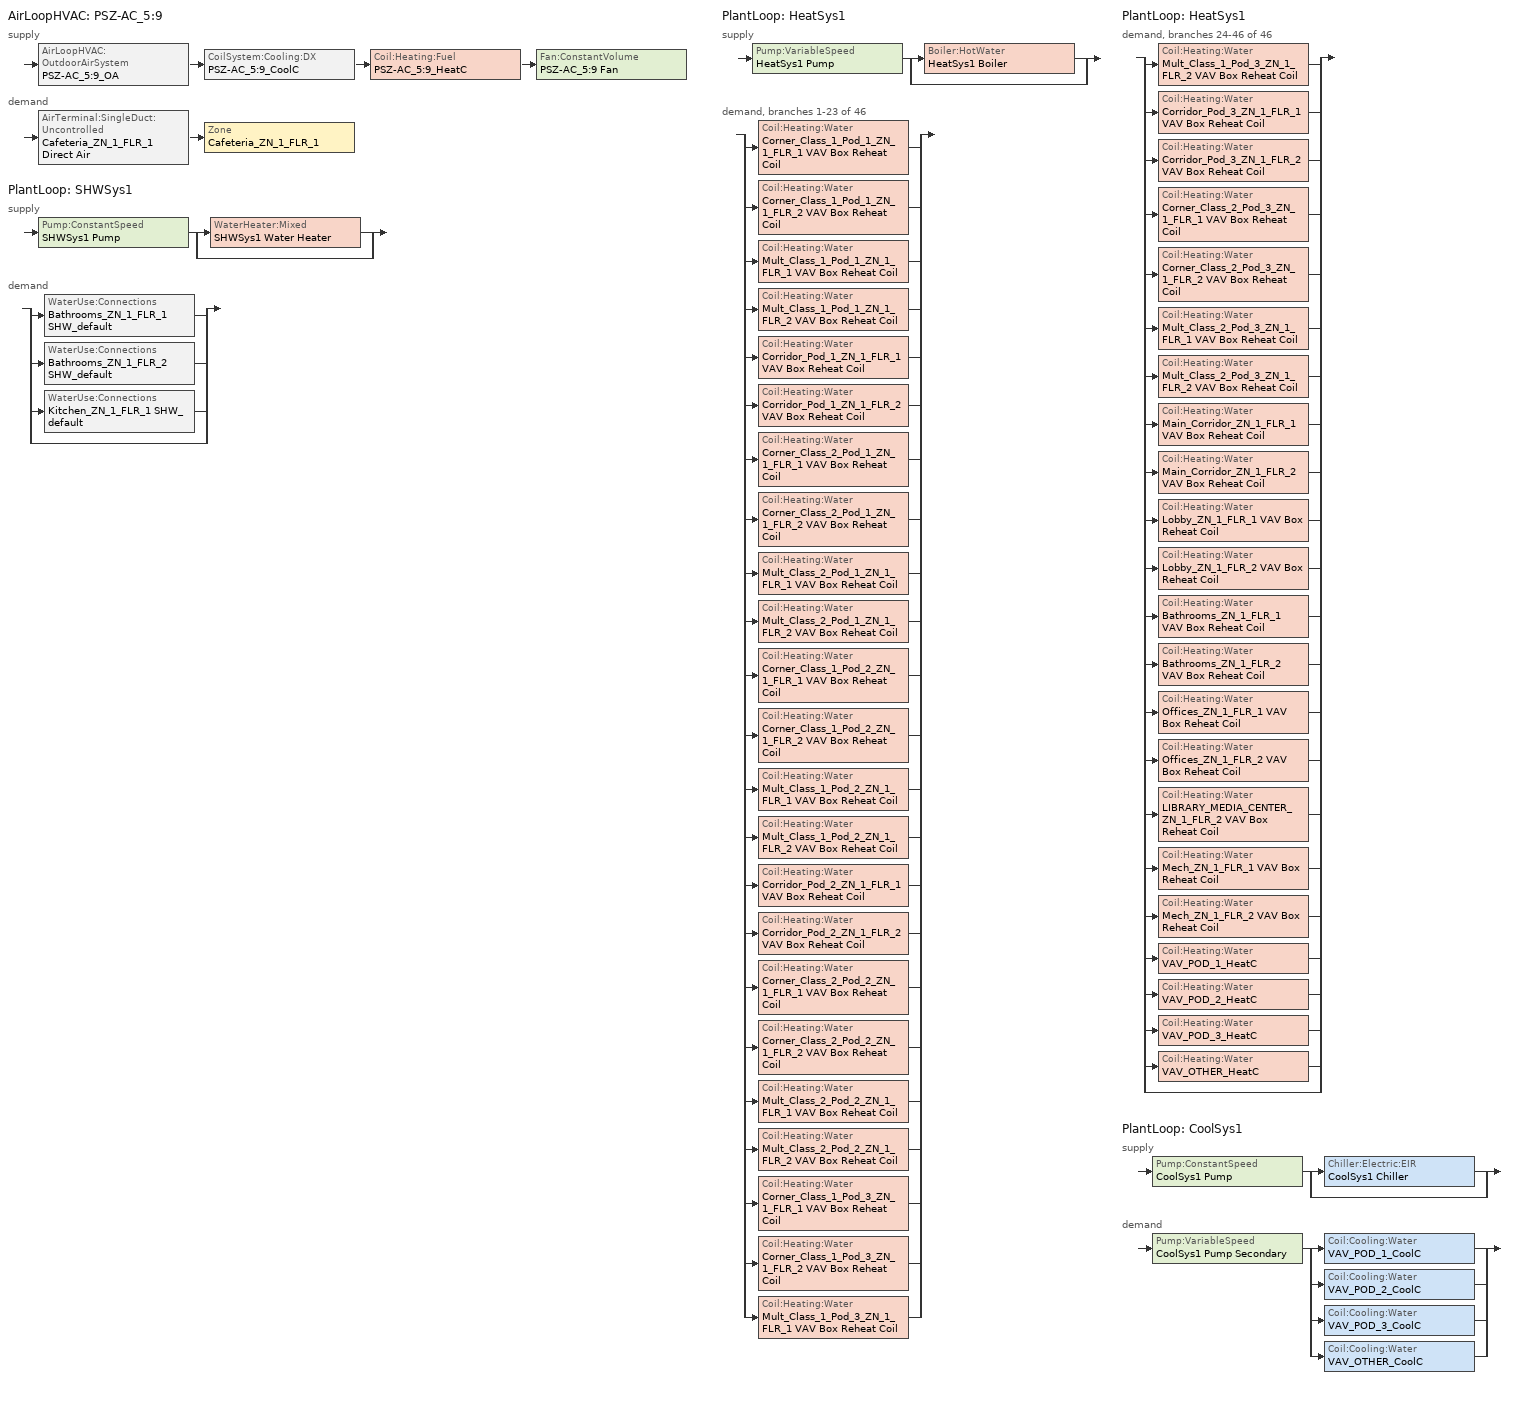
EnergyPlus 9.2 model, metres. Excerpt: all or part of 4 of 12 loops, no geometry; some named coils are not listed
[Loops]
AirLoopHVAC 'PSZ-AC_5:9'
 supply: AirLoopHVAC:OutdoorAirSystem 'PSZ-AC_5:9_OA' > CoilSystem:Cooling:DX 'PSZ-AC_5:9_CoolC' > Coil:Heating:Fuel 'PSZ-AC_5:9_HeatC' > Fan:ConstantVolume 'PSZ-AC_5:9 Fan'
 demand: AirTerminal:SingleDuct:Uncontrolled 'Cafeteria_ZN_1_FLR_1 Direct Air' > Zone 'Cafeteria_ZN_1_FLR_1'
PlantLoop 'SHWSys1'
 supply: Pump:ConstantSpeed 'SHWSys1 Pump' > split
  | WaterHeater:Mixed 'SHWSys1 Water Heater'
  | bypass
 demand: split
  | WaterUse:Connections 'Bathrooms_ZN_1_FLR_1 SHW_default'
  | WaterUse:Connections 'Bathrooms_ZN_1_FLR_2 SHW_default'
  | WaterUse:Connections 'Kitchen_ZN_1_FLR_1 SHW_default'
  | bypass
PlantLoop 'HeatSys1'
 supply: Pump:VariableSpeed 'HeatSys1 Pump' > split
  | Boiler:HotWater 'HeatSys1 Boiler'
  | bypass
 demand, branches 1-23 of 46: split
  | Coil:Heating:Water 'Corner_Class_1_Pod_1_ZN_1_FLR_1 VAV Box Reheat Coil'
  | Coil:Heating:Water 'Corner_Class_1_Pod_1_ZN_1_FLR_2 VAV Box Reheat Coil'
  | Coil:Heating:Water 'Mult_Class_1_Pod_1_ZN_1_FLR_1 VAV Box Reheat Coil'
  | Coil:Heating:Water 'Mult_Class_1_Pod_1_ZN_1_FLR_2 VAV Box Reheat Coil'
  | Coil:Heating:Water 'Corridor_Pod_1_ZN_1_FLR_1 VAV Box Reheat Coil'
  | Coil:Heating:Water 'Corridor_Pod_1_ZN_1_FLR_2 VAV Box Reheat Coil'
  | Coil:Heating:Water 'Corner_Class_2_Pod_1_ZN_1_FLR_1 VAV Box Reheat Coil'
  | Coil:Heating:Water 'Corner_Class_2_Pod_1_ZN_1_FLR_2 VAV Box Reheat Coil'
  | Coil:Heating:Water 'Mult_Class_2_Pod_1_ZN_1_FLR_1 VAV Box Reheat Coil'
  | Coil:Heating:Water 'Mult_Class_2_Pod_1_ZN_1_FLR_2 VAV Box Reheat Coil'
  | Coil:Heating:Water 'Corner_Class_1_Pod_2_ZN_1_FLR_1 VAV Box Reheat Coil'
  | Coil:Heating:Water 'Corner_Class_1_Pod_2_ZN_1_FLR_2 VAV Box Reheat Coil'
  | Coil:Heating:Water 'Mult_Class_1_Pod_2_ZN_1_FLR_1 VAV Box Reheat Coil'
  | Coil:Heating:Water 'Mult_Class_1_Pod_2_ZN_1_FLR_2 VAV Box Reheat Coil'
  | Coil:Heating:Water 'Corridor_Pod_2_ZN_1_FLR_1 VAV Box Reheat Coil'
  | Coil:Heating:Water 'Corridor_Pod_2_ZN_1_FLR_2 VAV Box Reheat Coil'
  | Coil:Heating:Water 'Corner_Class_2_Pod_2_ZN_1_FLR_1 VAV Box Reheat Coil'
  | Coil:Heating:Water 'Corner_Class_2_Pod_2_ZN_1_FLR_2 VAV Box Reheat Coil'
  | Coil:Heating:Water 'Mult_Class_2_Pod_2_ZN_1_FLR_1 VAV Box Reheat Coil'
  | Coil:Heating:Water 'Mult_Class_2_Pod_2_ZN_1_FLR_2 VAV Box Reheat Coil'
  | Coil:Heating:Water 'Corner_Class_1_Pod_3_ZN_1_FLR_1 VAV Box Reheat Coil'
  | Coil:Heating:Water 'Corner_Class_1_Pod_3_ZN_1_FLR_2 VAV Box Reheat Coil'
  | Coil:Heating:Water 'Mult_Class_1_Pod_3_ZN_1_FLR_1 VAV Box Reheat Coil'
PlantLoop 'HeatSys1'
 demand, branches 24-46 of 46: split
  | Coil:Heating:Water 'Mult_Class_1_Pod_3_ZN_1_FLR_2 VAV Box Reheat Coil'
  | Coil:Heating:Water 'Corridor_Pod_3_ZN_1_FLR_1 VAV Box Reheat Coil'
  | Coil:Heating:Water 'Corridor_Pod_3_ZN_1_FLR_2 VAV Box Reheat Coil'
  | Coil:Heating:Water 'Corner_Class_2_Pod_3_ZN_1_FLR_1 VAV Box Reheat Coil'
  | Coil:Heating:Water 'Corner_Class_2_Pod_3_ZN_1_FLR_2 VAV Box Reheat Coil'
  | Coil:Heating:Water 'Mult_Class_2_Pod_3_ZN_1_FLR_1 VAV Box Reheat Coil'
  | Coil:Heating:Water 'Mult_Class_2_Pod_3_ZN_1_FLR_2 VAV Box Reheat Coil'
  | Coil:Heating:Water 'Main_Corridor_ZN_1_FLR_1 VAV Box Reheat Coil'
  | Coil:Heating:Water 'Main_Corridor_ZN_1_FLR_2 VAV Box Reheat Coil'
  | Coil:Heating:Water 'Lobby_ZN_1_FLR_1 VAV Box Reheat Coil'
  | Coil:Heating:Water 'Lobby_ZN_1_FLR_2 VAV Box Reheat Coil'
  | Coil:Heating:Water 'Bathrooms_ZN_1_FLR_1 VAV Box Reheat Coil'
  | Coil:Heating:Water 'Bathrooms_ZN_1_FLR_2 VAV Box Reheat Coil'
  | Coil:Heating:Water 'Offices_ZN_1_FLR_1 VAV Box Reheat Coil'
  | Coil:Heating:Water 'Offices_ZN_1_FLR_2 VAV Box Reheat Coil'
  | Coil:Heating:Water 'LIBRARY_MEDIA_CENTER_ZN_1_FLR_2 VAV Box Reheat Coil'
  | Coil:Heating:Water 'Mech_ZN_1_FLR_1 VAV Box Reheat Coil'
  | Coil:Heating:Water 'Mech_ZN_1_FLR_2 VAV Box Reheat Coil'
  | Coil:Heating:Water 'VAV_POD_1_HeatC'
  | Coil:Heating:Water 'VAV_POD_2_HeatC'
  | Coil:Heating:Water 'VAV_POD_3_HeatC'
  | Coil:Heating:Water 'VAV_OTHER_HeatC'
  | bypass
PlantLoop 'CoolSys1'
 supply: Pump:ConstantSpeed 'CoolSys1 Pump' > split
  | Chiller:Electric:EIR 'CoolSys1 Chiller'
  | bypass
 demand: Pump:VariableSpeed 'CoolSys1 Pump Secondary' > split
  | Coil:Cooling:Water 'VAV_POD_1_CoolC'
  | Coil:Cooling:Water 'VAV_POD_2_CoolC'
  | Coil:Cooling:Water 'VAV_POD_3_CoolC'
  | Coil:Cooling:Water 'VAV_OTHER_CoolC'
[DesignSpecification:OutdoorAir]
Name | Outdoor Air Method | Outdoor Air Flow per Zone Floor Area {m3/s-m2} | Outdoor Air Flow per Person {m3/s-person}
SZ DSOA Cafeteria_ZN_1_FLR_1 | Flow/Area | 0.0047241
CM DSOA Cafeteria_ZN_1_FLR_1 | Sum | 0.000914343 | 0.0035394
[DesignSpecification:ZoneAirDistribution]
CM DSZAD Cafeteria_ZN_1_FLR_1: Zone Air Distribution Effectiveness in Cooling Mode=1; Zone Air Distribution Effectiveness in Heating Mode=1
[Sizing:Zone]
Cafeteria_ZN_1_FLR_1: Zone Cooling Design Supply Air Temperature Input Method=SupplyAirTemperature; Zone Cooling Design Supply Air Temperature {C}=12.8; Zone Heating Design Supply Air Temperature Input Method=SupplyAirTemperature; Zone Heating Design Supply Air Temperature {C}=40; Zone Cooling Design Supply Air Humidity Ratio {kgWater/kgDryAir}=0.007; Zone Heating Design Supply Air Humidity Ratio {kgWater/kgDryAir}=0.008; Design Specification Outdoor Air Object=SZ DSOA Cafeteria_ZN_1_FLR_1; Zone Heating Sizing Factor=0; Zone Cooling Sizing Factor=0; Cooling Design Air Flow Method=DesignDay; Cooling Design Air Flow Rate {m3/s}=0; Cooling Minimum Air Flow {m3/s}=0; Cooling Minimum Air Flow Fraction=0; Heating Design Air Flow Method=DesignDay; Heating Design Air Flow Rate {m3/s}=0
[Sizing:System]
PSZ-AC_5:9: Type of Load to Size On=Sensible; Design Outdoor Air Flow Rate {m3/s}=AUTOSIZE; Central Heating Maximum System Air Flow Ratio=1; Preheat Design Temperature {C}=7; Preheat Design Humidity Ratio {kgWater/kgDryAir}=0.008; Precool Design Temperature {C}=12.8; Precool Design Humidity Ratio {kgWater/kgDryAir}=0.008; Central Cooling Design Supply Air Temperature {C}=12.8; Central Heating Design Supply Air Temperature {C}=40; Type of Zone Sum to Use=Coincident; 100% Outdoor Air in Cooling=No; 100% Outdoor Air in Heating=No; Central Cooling Design Supply Air Humidity Ratio {kgWater/kgDryAir}=0.007; Central Heating Design Supply Air Humidity Ratio {kgWater/kgDryAir}=0.008; Cooling Supply Air Flow Rate Method=DesignDay; Cooling Supply Air Flow Rate {m3/s}=0; Heating Supply Air Flow Rate Method=DesignDay; Heating Supply Air Flow Rate {m3/s}=0; System Outdoor Air Method=ZoneSum; Zone Maximum Outdoor Air Fraction=1; Cooling Design Capacity Method=CoolingDesignCapacity; Cooling Design Capacity {W}=autosize; Heating Design Capacity Method=HeatingDesignCapacity; Heating Design Capacity {W}=autosize; Central Cooling Capacity Control Method=OnOff
[Sizing:Plant]
Name | Loop Type | Design Loop Exit Temperature {C} | Loop Design Temperature Difference {deltaC}
SHWSys1 | Heating | 48.9 | 5
HeatSys1 | Heating | 82 | 11
CoolSys1 | Cooling | 6.67 | 8.33
[ZoneControl:Thermostat]
Cafeteria_ZN_1_FLR_1 Thermostat: Zone or ZoneList=Cafeteria_ZN_1_FLR_1; Control Type Schedule=Dual Zone Control Type Sched; Control 1=Cafeteria_ZN_1_FLR_1 DualSPSched
[ThermostatSetpoint:DualSetpoint]
Cafeteria_ZN_1_FLR_1 DualSPSched: Heating Setpoint Temperature Schedule=HTGSETP_SCH_YES_OPTIMUM; Cooling Setpoint Temperature Schedule=CLGSETP_SCH_YES_OPTIMUM
[AirTerminal:SingleDuct:Uncontrolled]
Cafeteria_ZN_1_FLR_1 Direct Air: Availability Schedule=ALWAYS_ON; Maximum Air Flow Rate {m3/s}=AUTOSIZE
[Zone equipment]
Cafeteria_ZN_1_FLR_1: Cafeteria_ZN_1_FLR_1 Direct Air
[Fan:ConstantVolume]
PSZ-AC_5:9 Fan: Availability Schedule=HVACOperationSchd; Fan Total Efficiency=0.58175; Pressure Rise {Pa}=622.5; Maximum Flow Rate {m3/s}=AUTOSIZE; Motor Efficiency=0.895; Motor In Airstream Fraction=1
[Coil:Cooling:DX:TwoSpeed]
PSZ-AC_5:9_CoolC DXCoil: Availability Schedule=ALWAYS_ON; High Speed Gross Rated Total Cooling Capacity {W}=49830.54; High Speed Rated Sensible Heat Ratio=0.79103; High Speed Gross Rated Cooling COP {W/W}=3.73224; High Speed Rated Air Flow Rate {m3/s}=2.94784; Total Cooling Capacity Function of Temperature Curve=PSZ-AC_5:9_CoolCLennoxStandard10Ton_TGA120S2B_CapFT; Total Cooling Capacity Function of Flow Fraction Curve=PSZ-AC_5:9_CoolCLennoxStandard10Ton_TGA120S2B_CapFF; Energy Input Ratio Function of Temperature Curve=PSZ-AC_5:9_CoolCLennoxStandard10Ton_TGA120S2B_EIRFT; Energy Input Ratio Function of Flow Fraction Curve=PSZ-AC_5:9_CoolCLennoxStandard10Ton_TGA120S2B_EIRFFF; Part Load Fraction Correlation Curve=PSZ-AC_5:9_CoolCLennoxStandard10Ton_TGA120S2B_PLR; Low Speed Gross Rated Total Cooling Capacity {W}=24915.27; Low Speed Gross Rated Sensible Heat Ratio=0.79103; Low Speed Gross Rated Cooling COP {W/W}=3.73224; Low Speed Rated Air Flow Rate {m3/s}=1.96523; Low Speed Total Cooling Capacity Function of Temperature Curve=PSZ-AC_5:9_CoolCLennoxStandard10Ton_TGA120S2B_CapFT; Low Speed Energy Input Ratio Function of Temperature Curve=PSZ-AC_5:9_CoolCLennoxStandard10Ton_TGA120S2B_EIRFT
[Coil:Heating:Water] Availability Schedule=ALWAYS_ON; U-Factor Times Area Value {W/K}=AUTOSIZE; Maximum Water Flow Rate {m3/s}=AUTOSIZE; Performance Input Method=UFactorTimesAreaAndDesignWaterFlowRate; Rated Capacity {W}=AUTOSIZE; Rated Inlet Water Temperature {C}=82.2; Rated Inlet Air Temperature {C}=12.8; Rated Outlet Water Temperature {C}=71.1; Rated Outlet Air Temperature {C}=40
Corner_Class_1_Pod_1_ZN_1_FLR_1 VAV Box Reheat Coil; Corner_Class_1_Pod_1_ZN_1_FLR_2 VAV Box Reheat Coil; Mult_Class_1_Pod_1_ZN_1_FLR_1 VAV Box Reheat Coil; Mult_Class_1_Pod_1_ZN_1_FLR_2 VAV Box Reheat Coil; Corridor_Pod_1_ZN_1_FLR_1 VAV Box Reheat Coil; Corridor_Pod_1_ZN_1_FLR_2 VAV Box Reheat Coil; Corner_Class_2_Pod_1_ZN_1_FLR_1 VAV Box Reheat Coil; Corner_Class_2_Pod_1_ZN_1_FLR_2 VAV Box Reheat Coil; Mult_Class_2_Pod_1_ZN_1_FLR_1 VAV Box Reheat Coil; Mult_Class_2_Pod_1_ZN_1_FLR_2 VAV Box Reheat Coil; Corner_Class_1_Pod_2_ZN_1_FLR_1 VAV Box Reheat Coil; Corner_Class_1_Pod_2_ZN_1_FLR_2 VAV Box Reheat Coil; Mult_Class_1_Pod_2_ZN_1_FLR_1 VAV Box Reheat Coil; Mult_Class_1_Pod_2_ZN_1_FLR_2 VAV Box Reheat Coil; Corridor_Pod_2_ZN_1_FLR_1 VAV Box Reheat Coil; Corridor_Pod_2_ZN_1_FLR_2 VAV Box Reheat Coil; Corner_Class_2_Pod_2_ZN_1_FLR_1 VAV Box Reheat Coil; Corner_Class_2_Pod_2_ZN_1_FLR_2 VAV Box Reheat Coil; Mult_Class_2_Pod_2_ZN_1_FLR_1 VAV Box Reheat Coil; Mult_Class_2_Pod_2_ZN_1_FLR_2 VAV Box Reheat Coil; Corner_Class_1_Pod_3_ZN_1_FLR_1 VAV Box Reheat Coil; Corner_Class_1_Pod_3_ZN_1_FLR_2 VAV Box Reheat Coil; Mult_Class_1_Pod_3_ZN_1_FLR_1 VAV Box Reheat Coil; Mult_Class_1_Pod_3_ZN_1_FLR_2 VAV Box Reheat Coil; Corridor_Pod_3_ZN_1_FLR_1 VAV Box Reheat Coil; Corridor_Pod_3_ZN_1_FLR_2 VAV Box Reheat Coil; Corner_Class_2_Pod_3_ZN_1_FLR_1 VAV Box Reheat Coil; Corner_Class_2_Pod_3_ZN_1_FLR_2 VAV Box Reheat Coil; Mult_Class_2_Pod_3_ZN_1_FLR_1 VAV Box Reheat Coil; Mult_Class_2_Pod_3_ZN_1_FLR_2 VAV Box Reheat Coil; Main_Corridor_ZN_1_FLR_1 VAV Box Reheat Coil; Main_Corridor_ZN_1_FLR_2 VAV Box Reheat Coil; Lobby_ZN_1_FLR_1 VAV Box Reheat Coil; Lobby_ZN_1_FLR_2 VAV Box Reheat Coil; Bathrooms_ZN_1_FLR_1 VAV Box Reheat Coil; Bathrooms_ZN_1_FLR_2 VAV Box Reheat Coil; Offices_ZN_1_FLR_1 VAV Box Reheat Coil; Offices_ZN_1_FLR_2 VAV Box Reheat Coil; LIBRARY_MEDIA_CENTER_ZN_1_FLR_2 VAV Box Reheat Coil; Mech_ZN_1_FLR_1 VAV Box Reheat Coil; Mech_ZN_1_FLR_2 VAV Box Reheat Coil
[Coil:Heating:Fuel]
PSZ-AC_5:9_HeatC: Availability Schedule=ALWAYS_ON; Fuel Type=NaturalGas; Burner Efficiency=0.8; Nominal Capacity {W}=AUTOSIZE
[CoilSystem:Cooling:DX]
PSZ-AC_5:9_CoolC: Availability Schedule=ALWAYS_ON; Cooling Coil=PSZ-AC_5:9_CoolC DXCoil
[Controller:OutdoorAir]
PSZ-AC_5:9_OA_Controller: Minimum Outdoor Air Flow Rate {m3/s}=0; Maximum Outdoor Air Flow Rate {m3/s}=AUTOSIZE; Economizer Control Type=DifferentialDryBulb; Economizer Control Action Type=ModulateFlow; Lockout Type=NoLockout; Minimum Limit Type=FixedMinimum; Minimum Outdoor Air Schedule=MinOA_MotorizedDamper_Sched; Maximum Fraction of Outdoor Air Schedule=PSZ5_9_Timestep_Econ_Eff_SCH; Mechanical Ventilation Controller=Cafeteria Vent Control
[Controller:MechanicalVentilation]
Cafeteria Vent Control: Availability Schedule=MinOA_MotorizedDamper_Sched; Demand Controlled Ventilation=Yes; System Outdoor Air Method=ZoneSum; Zone 1=Cafeteria_ZN_1_FLR_1; Design Specification Outdoor Air Object Name 1=CM DSOA Cafeteria_ZN_1_FLR_1; Design Specification Zone Air Distribution Object Name 1=CM DSZAD Cafeteria_ZN_1_FLR_1
[AirLoopHVAC]
PSZ-AC_5:9: Design Supply Air Flow Rate {m3/s}=AUTOSIZE
[Pump:VariableSpeed] Motor Efficiency=0.9; Fraction of Motor Inefficiencies to Fluid Stream=0; Coefficient 1 of the Part Load Performance Curve=0; Coefficient 2 of the Part Load Performance Curve=0.0205; Coefficient 3 of the Part Load Performance Curve=0.4101; Coefficient 4 of the Part Load Performance Curve=0.5753; Design Minimum Flow Rate {m3/s}=0; Pump Control Type=Intermittent
Name | Design Maximum Flow Rate {m3/s} | Design Pump Head {Pa} | Design Power Consumption {W}
HeatSys1 Pump | AUTOSIZE | 179352 | AUTOSIZE
CoolSys1 Pump Secondary | autosize | 134284 | autosize
[Pump:ConstantSpeed] Design Power Consumption {W}=AUTOSIZE; Fraction of Motor Inefficiencies to Fluid Stream=0; Pump Control Type=Intermittent
Name | Design Flow Rate {m3/s} | Design Pump Head {Pa} | Motor Efficiency
SHWSys1 Pump | autosize | 34026 | 0.3
CoolSys1 Pump | AUTOSIZE | 44761.3 | 0.9
[Boiler:HotWater]
HeatSys1 Boiler: Fuel Type=NATURALGAS; Nominal Capacity {W}=1.01234e+06; Nominal Thermal Efficiency=0.8125; Efficiency Curve Temperature Evaluation Variable=LeavingBoiler; Normalized Boiler Efficiency Curve=HeatSys1 Boiler Efficiency Curve; Design Water Flow Rate {m3/s}=AUTOSIZE; Minimum Part Load Ratio=0; Maximum Part Load Ratio=1.2; Optimum Part Load Ratio=1; Water Outlet Upper Temperature Limit {C}=95; Boiler Flow Mode=LeavingSetpointModulated; Parasitic Electric Load {W}=0; Sizing Factor=1
[Chiller:Electric:EIR]
CoolSys1 Chiller: Reference Capacity {W}=725913; Reference COP {W/W}=2.96; Reference Leaving Chilled Water Temperature {C}=6.67; Reference Entering Condenser Fluid Temperature {C}=35; Reference Chilled Water Flow Rate {m3/s}=AutoSize; Reference Condenser Fluid Flow Rate {m3/s}=AutoSize; Cooling Capacity Function of Temperature Curve=AC_2010_PA_CAPFT; Electric Input to Cooling Output Ratio Function of Temperature Curve=AC_2010_PA_EIRFT; Electric Input to Cooling Output Ratio Function of Part Load Ratio Curve=AC_GT150_2010_PA_EIRFPLR; Minimum Part Load Ratio=0.15; Maximum Part Load Ratio=1; Optimum Part Load Ratio=1; Minimum Unloading Ratio=0.25; Condenser Type=AIRCOOLED; Leaving Chilled Water Lower Temperature Limit {C}=2; Chiller Flow Mode=ConstantFlow; Design Heat Recovery Water Flow Rate {m3/s}=0
[WaterHeater:Mixed]
SHWSys1 Water Heater: Tank Volume {m3}=2.271247; Setpoint Temperature Schedule=SHWSys1 Water Heater Setpoint Temperature Schedule Name; Deadband Temperature Difference {deltaC}=2; Maximum Temperature Limit {C}=82.2222; Heater Control Type=Cycle; Heater Maximum Capacity {W}=175842.6; Heater Fuel Type=NATURALGAS; Heater Thermal Efficiency=0.802765; Off Cycle Parasitic Fuel Consumption Rate {W}=1205.08; Off Cycle Parasitic Fuel Type=NATURALGAS; Off Cycle Parasitic Heat Fraction to Tank=0.8; On Cycle Parasitic Fuel Consumption Rate {W}=1205.08; On Cycle Parasitic Fuel Type=NATURALGAS; Ambient Temperature Indicator=zone; Ambient Temperature Zone=MECH_ZN_1_FLR_1; Off Cycle Loss Coefficient to Ambient Temperature {W/K}=15.601; On Cycle Loss Coefficient to Ambient Temperature {W/K}=15.601; Use Side Effectiveness=1; Source Side Effectiveness=1; Use Side Design Flow Rate {m3/s}=AUTOSIZE; Source Side Design Flow Rate {m3/s}=AUTOSIZE; Indirect Water Heating Recovery Time {hr}=1.5
[PlantLoop] Fluid Type=Water; Maximum Loop Flow Rate {m3/s}=AUTOSIZE; Minimum Loop Flow Rate {m3/s}=0; Plant Loop Volume {m3}=AUTOSIZE
Name | Plant Equipment Operation Scheme | Maximum Loop Temperature {C} | Minimum Loop Temperature {C} | Load Distribution Scheme | Common Pipe Simulation
SHWSys1 | SHWSys1 Loop Operation Scheme List | 60 | 10 | Optimal
HeatSys1 | HeatSys1 Loop Operation Scheme List | 100 | 10 | Optimal
CoolSys1 | CoolSys1 Loop Operation Scheme List | 98 | 1 | SequentialLoad | TwoWayCommonPipe
[PlantEquipmentList]
SHWSys1 Equipment List: SHWSys1 Water Heater
HeatSys1 Equipment List: HeatSys1 Boiler
CoolSys1 Equipment List: CoolSys1 Chiller
[PlantEquipmentOperation:CoolingLoad]
CoolSys1 Operation Scheme: Load Range 1 Lower Limit {W}=0; Load Range 1 Upper Limit {W}=100000000000000; Range 1 Equipment List=CoolSys1 Equipment List
[PlantEquipmentOperation:HeatingLoad] Load Range 1 Lower Limit {W}=0; Load Range 1 Upper Limit {W}=1000000000000000
Name | Range 1 Equipment List
SHWSys1 Operation Scheme | SHWSys1 Equipment List
HeatSys1 Operation Scheme | HeatSys1 Equipment List
[PlantEquipmentOperationSchemes] Control Scheme 1 Schedule=PlantOnSched
Name | Control Scheme 1
SHWSys1 Loop Operation Scheme List | SHWSys1 Operation Scheme
HeatSys1 Loop Operation Scheme List | HeatSys1 Operation Scheme
CoolSys1 Loop Operation Scheme List | CoolSys1 Operation Scheme
[EnergyManagementSystem:Sensor]
Name | Output:Variable or Output:Meter Index Key | Output:Variable or Output:Meter
CAFETERIA_ZN_1_FLR_1_Temp | CAFETERIA_ZN_1_FLR_1 Air Node | System Node Temperature
PSZ5_9_OAFlowMass | PSZ-AC_5:9_OAInlet Node | System Node Mass Flow Rate
PSZ5_9_HeatingRTF | PSZ-AC_5:9_HeatC | Heating Coil Runtime Fraction
PSZ5_9_RTF | PSZ-AC_5:9_CoolC DXCoil | Cooling Coil Runtime Fraction
PSZ5_9_SpeedRatio | PSZ-AC_5:9_CoolC | Coil System Compressor Speed Ratio
PSZ5_9_Econo_Status | PSZ-AC_5:9 | Air System Outdoor Air Economizer Status
BoilerPLR | HeatSys1 Boiler | Boiler Part Load Ratio
Cafeteria_ZN_1_FLR_1_LSr | Cafeteria_ZN_1_FLR_1 | Zone Lights Electric Power
Cafeteria_ZN_1_FLR_1_OSr | Cafeteria_ZN_1_FLR_1 | People Occupant Count
[EnergyManagementSystem:Actuator]
PSZ5_9_Fan_Pressure: Actuated Component Unique=PSZ-AC_5:9 fan; Actuated Component Type=Fan; Actuated Component Control Type=Fan Pressure Rise
[EnergyManagementSystem:Program]
PSZ3_7_Economizer_CTRL_Prog: SET PSZ3_7_Timestep_Econ_Eff = 0.7; SET PSZ3_7_MaxE = 0.7; SET PSZ3_7_DAT_Rqd = (PSZ3_7_DAT_Rqd*1.8) +32; SET OAT_F = (OAT_F*1.8) +32; SET OAwb_F = (OAwb_F*1.8) +32; IF PSZ3_7_OAFlowMass > (PSZ3_7_OADesignMass * PSZ3_7_OASch); SET PSZ3_7_Econo_Active = 1; ELSE; SET PSZ3_7_Econo_Active = 0; ENDIF; SET PSZ3_7_dT_Needed = 75 - PSZ3_7_DAT_Rqd; SET PSZ3_7_Cool_Des_dT = ((98*0.15) + (75*(1-0.15))) - 55; SET PSZ3_7_Cool_Load = PSZ3_7_dT_Needed/ PSZ3_7_Cool_Des_dT; IF PSZ3_7_Cool_Load > 1; SET PSZ3_7_Cool_Load = 1; ELSEIF PSZ3_7_Cool_Load < 0; SET PSZ3_7_Cool_Load = 0; ENDIF; IF PSZ3_7_Econo_Active == 1; SET PSZ3_7_Stage = PSZ3_7_Number_of_Stages; IF PSZ3_7_Stage == 2; IF PSZ3_7_Cool_Load < 0.6; SET PSZ3_7_Timestep_Econ_Eff = PSZ3_7_MaxE; ELSE; SET PSZ3_7_ECO_Eff = 0-2.18919863612305; SET PSZ3_7_ECO_Eff = PSZ3_7_ECO_Eff + (0-0.674461284910428 * PSZ3_7_Cool_Load); SET PSZ3_7_ECO_Eff = PSZ3_7_ECO_Eff + (0.000459106275872404 * (OAT_F^2)); SET PSZ3_7_ECO_Eff = PSZ3_7_ECO_Eff + (0-0.00000484778537945252 * (OAT_F^3)); SET PSZ3_7_ECO_Eff = PSZ3_7_ECO_Eff + (0.182915713033586 * OAwb_F); SET PSZ3_7_ECO_Eff = PSZ3_7_ECO_Eff + (0-0.00382838660261133 * (OAwb_F^2)); SET PSZ3_7_ECO_Eff = PSZ3_7_ECO_Eff + (0.0000255567460240583 * (OAwb_F^3)); SET PSZ3_7_Timestep_Econ_Eff = PSZ3_7_ECO_Eff; ENDIF; ELSE; SET PSZ3_7_ECO_Eff = 2.36337942464462; SET PSZ3_7_ECO_Eff = PSZ3_7_ECO_Eff + (0-0.409939515512619 * PSZ3_7_Cool_Load); SET PSZ3_7_ECO_Eff = PSZ3_7_ECO_Eff + (0-0.0565205596792225 * OAwb_F); SET PSZ3_7_ECO_Eff = PSZ3_7_ECO_Eff + (0-0.0000632612294169389 * (OAT_F^2)); SET PSZ3_7_Timestep_Econ_Eff = PSZ3_7_ECO_Eff + (0.000571724868775081 * (OAwb_F^2)); ENDIF; IF PSZ3_7_Timestep_Econ_Eff > PSZ3_7_MaxE; SET PSZ3_7_Timestep_Econ_Eff = PSZ3_7_MaxE; ELSEIF PSZ3_7_Timestep_Econ_Eff < (PSZ3_7_OADesignMass * PSZ3_7_OASch); SET PSZ3_7_Timestep_Econ_Eff = (PSZ3_7_OADesignMass * PSZ3_7_OASch); ENDIF; ENDIF
PSZ3_7_Fan_Control: IF PSZ3_7_Number_of_Stages == 1; Return; ENDIF; IF PSZ3_7_HeatingRTF > 0; SET PSZ3_7_Heating = PSZ3_7_HeatingRTF; SET PSZ3_7_Ven = 1 - PSZ3_7_HeatingRTF; SET PSZ3_7_Eco = 0; SET PSZ3_7_Stage1 = 0; SET PSZ3_7_Stage2 = 0; ELSE; SET PSZ3_7_Heating = 0; SET PSZ3_7_EcoSpeed = PSZ3_7_VenSpeed; IF PSZ3_7_SpeedRatio == 0; IF PSZ3_7_RTF > 0; SET PSZ3_7_Stage1 = PSZ3_7_RTF; SET PSZ3_7_Stage2 = 0; SET PSZ3_7_Ven = 1-PSZ3_7_RTF; SET PSZ3_7_Eco = 0; IF PSZ3_7_OAFlowMass > (PSZ3_7_OADesignMass * PSZ3_7_OASch); SET PSZ3_7_Stage1Speed = 1.0; ENDIF; ELSE; SET PSZ3_7_Stage1 = 0; SET PSZ3_7_Stage2 = 0; IF PSZ3_7_OAFlowMass > (PSZ3_7_OADesignMass * PSZ3_7_OASch); SET PSZ3_7_Eco = 1.0; SET PSZ3_7_Ven = 0; SET PSZ3_7_Exp_DAT = PSZ3_7_DAT_Rqd - (1-PSZ3_7_VenSpeed) * AUDITORIUM_ZN_1_FLR_1_Temp; SET PSZ3_7_Exp_DAT = PSZ3_7_Exp_DAT/PSZ3_7_VenSpeed; IF OAT_F > PSZ3_7_Exp_DAT; SET PSZ3_7_EcoSpeed = PSZ3_7_Stage2Speed; ENDIF; ELSE; SET PSZ3_7_Eco = 0; SET PSZ3_7_Ven = 1.0; ENDIF; ENDIF; ELSE; SET PSZ3_7_Stage1 = 1- PSZ3_7_SpeedRatio; SET PSZ3_7_Stage2 = PSZ3_7_SpeedRatio; SET PSZ3_7_Ven = 0; SET PSZ3_7_Eco = 0; IF PSZ3_7_OAFlowMass > (PSZ3_7_OADesignMass * PSZ3_7_OASch); SET PSZ3_7_Stage1Speed = 1.0; ENDIF; ENDIF; ENDIF; SET PSZ3_7_FPR = PSZ3_7_Ven * (PSZ3_7_VenSpeed ^ PSZ3_7_FanPwrExponent); SET PSZ3_7_FPR = PSZ3_7_FPR + PSZ3_7_Eco * (PSZ3_7_EcoSpeed ^ PSZ3_7_FanPwrExponent); SET PSZ3_7_FPR_1 = PSZ3_7_Stage1 * (PSZ3_7_Stage1Speed ^ PSZ3_7_FanPwrExponent); SET PSZ3_7_FPR = PSZ3_7_FPR + PSZ3_7_FPR_1; SET PSZ3_7_FPR_2 = PSZ3_7_Stage2 * (PSZ3_7_Stage2Speed ^ PSZ3_7_FanPwrExponent); SET PSZ3_7_FPR = PSZ3_7_FPR + PSZ3_7_FPR_2; SET PSZ3_7_FPR_3 = PSZ3_7_Heating * (PSZ3_7_HeatSpeed ^ PSZ3_7_FanPwrExponent); SET PSZ3_7_FanPwrRatio = PSZ3_7_FPR +  PSZ3_7_FPR_3; SET PSZ3_7_Fan_Pressure = PSZ3_7_Fan_DesignPressure * PSZ3_7_FanPwrRatio
PSZ4_8_Economizer_CTRL_Prog: SET PSZ4_8_Timestep_Econ_Eff = 0.7; SET PSZ4_8_MaxE = 0.7; SET PSZ4_8_DAT_Rqd = (PSZ4_8_DAT_Rqd*1.8) +32; SET OAT_F = (OAT_F*1.8) +32; SET OAwb_F = (OAwb_F*1.8) +32; IF PSZ4_8_OAFlowMass > (PSZ4_8_OADesignMass * PSZ4_8_OASch); SET PSZ4_8_Econo_Active = 1; ELSE; SET PSZ4_8_Econo_Active = 0; ENDIF; SET PSZ4_8_dT_Needed = 75 - PSZ4_8_DAT_Rqd; SET PSZ4_8_Cool_Des_dT = ((98*0.15) + (75*(1-0.15))) - 55; SET PSZ4_8_Cool_Load = PSZ4_8_dT_Needed/ PSZ4_8_Cool_Des_dT; IF PSZ4_8_Cool_Load > 1; SET PSZ4_8_Cool_Load = 1; ELSEIF PSZ4_8_Cool_Load < 0; SET PSZ4_8_Cool_Load = 0; ENDIF; IF PSZ4_8_Econo_Active == 1; SET PSZ4_8_Stage = PSZ4_8_Number_of_Stages; IF PSZ4_8_Stage == 2; IF PSZ4_8_Cool_Load < 0.6; SET PSZ4_8_Timestep_Econ_Eff = PSZ4_8_MaxE; ELSE; SET PSZ4_8_ECO_Eff = 0-2.18919863612305; SET PSZ4_8_ECO_Eff = PSZ4_8_ECO_Eff + (0-0.674461284910428 * PSZ4_8_Cool_Load); SET PSZ4_8_ECO_Eff = PSZ4_8_ECO_Eff + (0.000459106275872404 * (OAT_F^2)); SET PSZ4_8_ECO_Eff = PSZ4_8_ECO_Eff + (0-0.00000484778537945252 * (OAT_F^3)); SET PSZ4_8_ECO_Eff = PSZ4_8_ECO_Eff + (0.182915713033586 * OAwb_F); SET PSZ4_8_ECO_Eff = PSZ4_8_ECO_Eff + (0-0.00382838660261133 * (OAwb_F^2)); SET PSZ4_8_ECO_Eff = PSZ4_8_ECO_Eff + (0.0000255567460240583 * (OAwb_F^3)); SET PSZ4_8_Timestep_Econ_Eff = PSZ4_8_ECO_Eff; ENDIF; ELSE; SET PSZ4_8_ECO_Eff = 2.36337942464462; SET PSZ4_8_ECO_Eff = PSZ4_8_ECO_Eff + (0-0.409939515512619 * PSZ4_8_Cool_Load); SET PSZ4_8_ECO_Eff = PSZ4_8_ECO_Eff + (0-0.0565205596792225 * OAwb_F); SET PSZ4_8_ECO_Eff = PSZ4_8_ECO_Eff + (0-0.0000632612294169389 * (OAT_F^2)); SET PSZ4_8_Timestep_Econ_Eff = PSZ4_8_ECO_Eff + (0.000571724868775081 * (OAwb_F^2)); ENDIF; IF PSZ4_8_Timestep_Econ_Eff > PSZ4_8_MaxE; SET PSZ4_8_Timestep_Econ_Eff = PSZ4_8_MaxE; ELSEIF PSZ4_8_Timestep_Econ_Eff < (PSZ4_8_OADesignMass * PSZ4_8_OASch); SET PSZ4_8_Timestep_Econ_Eff = (PSZ4_8_OADesignMass * PSZ4_8_OASch); ENDIF; ENDIF
PSZ4_8_Fan_Control: IF PSZ4_8_Number_of_Stages == 1; Return; ENDIF; IF PSZ4_8_HeatingRTF > 0; SET PSZ4_8_Heating = PSZ4_8_HeatingRTF; SET PSZ4_8_Ven = 1 - PSZ4_8_HeatingRTF; SET PSZ4_8_Eco = 0; SET PSZ4_8_Stage1 = 0; SET PSZ4_8_Stage2 = 0; ELSE; SET PSZ4_8_Heating = 0; SET PSZ4_8_EcoSpeed = PSZ4_8_VenSpeed; IF PSZ4_8_SpeedRatio == 0; IF PSZ4_8_RTF > 0; SET PSZ4_8_Stage1 = PSZ4_8_RTF; SET PSZ4_8_Stage2 = 0; SET PSZ4_8_Ven = 1-PSZ4_8_RTF; SET PSZ4_8_Eco = 0; IF PSZ4_8_OAFlowMass > (PSZ4_8_OADesignMass * PSZ4_8_OASch); SET PSZ4_8_Stage1Speed = 1.0; ENDIF; ELSE; SET PSZ4_8_Stage1 = 0; SET PSZ4_8_Stage2 = 0; IF PSZ4_8_OAFlowMass > (PSZ4_8_OADesignMass * PSZ4_8_OASch); SET PSZ4_8_Eco = 1.0; SET PSZ4_8_Ven = 0; SET PSZ4_8_Exp_DAT = PSZ4_8_DAT_Rqd - (1-PSZ4_8_VenSpeed) * KITCHEN_ZN_1_FLR_1_Temp; SET PSZ4_8_Exp_DAT = PSZ4_8_Exp_DAT/PSZ4_8_VenSpeed; IF OAT_F > PSZ4_8_Exp_DAT; SET PSZ4_8_EcoSpeed = PSZ4_8_Stage2Speed; ENDIF; ELSE; SET PSZ4_8_Eco = 0; SET PSZ4_8_Ven = 1.0; ENDIF; ENDIF; ELSE; SET PSZ4_8_Stage1 = 1- PSZ4_8_SpeedRatio; SET PSZ4_8_Stage2 = PSZ4_8_SpeedRatio; SET PSZ4_8_Ven = 0; SET PSZ4_8_Eco = 0; IF PSZ4_8_OAFlowMass > (PSZ4_8_OADesignMass * PSZ4_8_OASch); SET PSZ4_8_Stage1Speed = 1.0; ENDIF; ENDIF; ENDIF; SET PSZ4_8_FPR = PSZ4_8_Ven * (PSZ4_8_VenSpeed ^ PSZ4_8_FanPwrExponent); SET PSZ4_8_FPR = PSZ4_8_FPR + PSZ4_8_Eco * (PSZ4_8_EcoSpeed ^ PSZ4_8_FanPwrExponent); SET PSZ4_8_FPR_1 = PSZ4_8_Stage1 * (PSZ4_8_Stage1Speed ^ PSZ4_8_FanPwrExponent); SET PSZ4_8_FPR = PSZ4_8_FPR + PSZ4_8_FPR_1; SET PSZ4_8_FPR_2 = PSZ4_8_Stage2 * (PSZ4_8_Stage2Speed ^ PSZ4_8_FanPwrExponent); SET PSZ4_8_FPR = PSZ4_8_FPR + PSZ4_8_FPR_2; SET PSZ4_8_FPR_3 = PSZ4_8_Heating * (PSZ4_8_HeatSpeed ^ PSZ4_8_FanPwrExponent); SET PSZ4_8_FanPwrRatio = PSZ4_8_FPR +  PSZ4_8_FPR_3; SET PSZ4_8_Fan_Pressure = PSZ4_8_Fan_DesignPressure * PSZ4_8_FanPwrRatio
PSZ5_9_Economizer_CTRL_Prog: SET PSZ5_9_Timestep_Econ_Eff = 0.7; SET PSZ5_9_MaxE = 0.7; SET PSZ5_9_DAT_Rqd = (PSZ5_9_DAT_Rqd*1.8) +32; SET OAT_F = (OAT_F*1.8) +32; SET OAwb_F = (OAwb_F*1.8) +32; IF PSZ5_9_OAFlowMass > (PSZ5_9_OADesignMass * PSZ5_9_OASch); SET PSZ5_9_Econo_Active = 1; ELSE; SET PSZ5_9_Econo_Active = 0; ENDIF; SET PSZ5_9_dT_Needed = 75 - PSZ5_9_DAT_Rqd; SET PSZ5_9_Cool_Des_dT = ((98*0.15) + (75*(1-0.15))) - 55; SET PSZ5_9_Cool_Load = PSZ5_9_dT_Needed/ PSZ5_9_Cool_Des_dT; IF PSZ5_9_Cool_Load > 1; SET PSZ5_9_Cool_Load = 1; ELSEIF PSZ5_9_Cool_Load < 0; SET PSZ5_9_Cool_Load = 0; ENDIF; IF PSZ5_9_Econo_Active == 1; SET PSZ5_9_Stage = PSZ5_9_Number_of_Stages; IF PSZ5_9_Stage == 2; IF PSZ5_9_Cool_Load < 0.6; SET PSZ5_9_Timestep_Econ_Eff = PSZ5_9_MaxE; ELSE; SET PSZ5_9_ECO_Eff = 0-2.18919863612305; SET PSZ5_9_ECO_Eff = PSZ5_9_ECO_Eff + (0-0.674461284910428 * PSZ5_9_Cool_Load); SET PSZ5_9_ECO_Eff = PSZ5_9_ECO_Eff + (0.000459106275872404 * (OAT_F^2)); SET PSZ5_9_ECO_Eff = PSZ5_9_ECO_Eff + (0-0.00000484778537945252 * (OAT_F^3)); SET PSZ5_9_ECO_Eff = PSZ5_9_ECO_Eff + (0.182915713033586 * OAwb_F); SET PSZ5_9_ECO_Eff = PSZ5_9_ECO_Eff + (0-0.00382838660261133 * (OAwb_F^2)); SET PSZ5_9_ECO_Eff = PSZ5_9_ECO_Eff + (0.0000255567460240583 * (OAwb_F^3)); SET PSZ5_9_Timestep_Econ_Eff = PSZ5_9_ECO_Eff; ENDIF; ELSE; SET PSZ5_9_ECO_Eff = 2.36337942464462; SET PSZ5_9_ECO_Eff = PSZ5_9_ECO_Eff + (0-0.409939515512619 * PSZ5_9_Cool_Load); SET PSZ5_9_ECO_Eff = PSZ5_9_ECO_Eff + (0-0.0565205596792225 * OAwb_F); SET PSZ5_9_ECO_Eff = PSZ5_9_ECO_Eff + (0-0.0000632612294169389 * (OAT_F^2)); SET PSZ5_9_Timestep_Econ_Eff = PSZ5_9_ECO_Eff + (0.000571724868775081 * (OAwb_F^2)); ENDIF; IF PSZ5_9_Timestep_Econ_Eff > PSZ5_9_MaxE; SET PSZ5_9_Timestep_Econ_Eff = PSZ5_9_MaxE; ELSEIF PSZ5_9_Timestep_Econ_Eff < (PSZ5_9_OADesignMass * PSZ5_9_OASch); SET PSZ5_9_Timestep_Econ_Eff = (PSZ5_9_OADesignMass * PSZ5_9_OASch); ENDIF; ENDIF
PSZ5_9_Fan_Control: IF PSZ5_9_Number_of_Stages == 1; Return; ENDIF; IF PSZ5_9_HeatingRTF > 0; SET PSZ5_9_Heating = PSZ5_9_HeatingRTF; SET PSZ5_9_Ven = 1 - PSZ5_9_HeatingRTF; SET PSZ5_9_Eco = 0; SET PSZ5_9_Stage1 = 0; SET PSZ5_9_Stage2 = 0; ELSE; SET PSZ5_9_Heating = 0; SET PSZ5_9_EcoSpeed = PSZ5_9_VenSpeed; IF PSZ5_9_SpeedRatio == 0; IF PSZ5_9_RTF > 0; SET PSZ5_9_Stage1 = PSZ5_9_RTF; SET PSZ5_9_Stage2 = 0; SET PSZ5_9_Ven = 1-PSZ5_9_RTF; SET PSZ5_9_Eco = 0; IF PSZ5_9_OAFlowMass > (PSZ5_9_OADesignMass * PSZ5_9_OASch); SET PSZ5_9_Stage1Speed = 1.0; ENDIF; ELSE; SET PSZ5_9_Stage1 = 0; SET PSZ5_9_Stage2 = 0; IF PSZ5_9_OAFlowMass > (PSZ5_9_OADesignMass * PSZ5_9_OASch); SET PSZ5_9_Eco = 1.0; SET PSZ5_9_Ven = 0; SET PSZ5_9_Exp_DAT = PSZ5_9_DAT_Rqd - (1-PSZ5_9_VenSpeed) * CAFETERIA_ZN_1_FLR_1_Temp; SET PSZ5_9_Exp_DAT = PSZ5_9_Exp_DAT/PSZ5_9_VenSpeed; IF OAT_F > PSZ5_9_Exp_DAT; SET PSZ5_9_EcoSpeed = PSZ5_9_Stage2Speed; ENDIF; ELSE; SET PSZ5_9_Eco = 0; SET PSZ5_9_Ven = 1.0; ENDIF; ENDIF; ELSE; SET PSZ5_9_Stage1 = 1- PSZ5_9_SpeedRatio; SET PSZ5_9_Stage2 = PSZ5_9_SpeedRatio; SET PSZ5_9_Ven = 0; SET PSZ5_9_Eco = 0; IF PSZ5_9_OAFlowMass > (PSZ5_9_OADesignMass * PSZ5_9_OASch); SET PSZ5_9_Stage1Speed = 1.0; ENDIF; ENDIF; ENDIF; SET PSZ5_9_FPR = PSZ5_9_Ven * (PSZ5_9_VenSpeed ^ PSZ5_9_FanPwrExponent); SET PSZ5_9_FPR = PSZ5_9_FPR + PSZ5_9_Eco * (PSZ5_9_EcoSpeed ^ PSZ5_9_FanPwrExponent); SET PSZ5_9_FPR_1 = PSZ5_9_Stage1 * (PSZ5_9_Stage1Speed ^ PSZ5_9_FanPwrExponent); SET PSZ5_9_FPR = PSZ5_9_FPR + PSZ5_9_FPR_1; SET PSZ5_9_FPR_2 = PSZ5_9_Stage2 * (PSZ5_9_Stage2Speed ^ PSZ5_9_FanPwrExponent); SET PSZ5_9_FPR = PSZ5_9_FPR + PSZ5_9_FPR_2; SET PSZ5_9_FPR_3 = PSZ5_9_Heating * (PSZ5_9_HeatSpeed ^ PSZ5_9_FanPwrExponent); SET PSZ5_9_FanPwrRatio = PSZ5_9_FPR +  PSZ5_9_FPR_3; SET PSZ5_9_Fan_Pressure = PSZ5_9_Fan_DesignPressure * PSZ5_9_FanPwrRatio
SetBoilerPar: SET CapRated =  1012337.26; SET EtRated =  0.8125; SET CapRated = (CapRated *3.412)/1000; SET SkinLossRate = 0.02; SET BoilerType = 1; IF BoilerType  == 1; IF CapRated >10000; SET PLRx = 0.2; ELSEIF CapRated >5000; SET PLRx = 0.25; ELSEIF CapRated >1000; SET PLRx = 0.33; ELSE; SET BoilerType = 2; SET PLRx = 0.2; ENDIF; ELSE; SET PLRx = 0.2; ENDIF; IF BoilerType == 1; SET CurveX = 0.975 + 0.305 * PLRx - 0.527 * (PLRx^2) + 0.249 * (PLRx^3); ELSE; SET CurveX = 0.907 + 0.320 * PLRx - 0.420 * (PLRx^2) + 0.193 * (PLRx^3); ENDIF; SET LoadX = CapRated * PLRx; SET Etx = CurveX * EtRated; SET InputEx = LoadX/Etx; SET SkinEx = CapRated * SkinLossRate; SET Ecx = (LoadX + SkinEx)/InputEx
SetBoilerCurve: IF BoilerPLR >= PLRx; IF BoilerType == 1; SET BoilerCurve = 0.975 + 0.305*BoilerPLR - 0.527*(BoilerPLR^2) + 0.249*(BoilerPLR^3); ELSE; SET BoilerCurve = 0.907 + 0.320*BoilerPLR - 0.420*(BoilerPLR^2) + 0.193*(BoilerPLR^3); ENDIF; ELSE; IF BoilerPLR == 0; SET BoilerCurve = NULL; ELSE; IF BoilerPLR <0.05; SET BoilerCurve = (0.05/(0.05 + SkinLossRate)) * (Ecx/EtRated); ELSE; SET BoilerCurve = (BoilerPLR/(BoilerPLR + SkinLossRate)) * (Ecx/EtRated); ENDIF; ENDIF; ENDIF
OA_BASED_OPTIMUM_START_EMS_Program: IF DaylightSavings==0 && DayOfWeek>1 && DayOfWeek<7 && Hour==6 && OAT<23.9 && OAT>1.7; SET CLGSETP_SCH_Actuator = 29.44; SET HTGSETP_SCH_Actuator = 15.6; ELSEIF DaylightSavings==1 && DayOfWeek>1 && DayOfWeek<7 && Hour==5 && OAT<23.9 && OAT>1.7; SET CLGSETP_SCH_Actuator = 29.44; SET HTGSETP_SCH_Actuator = 15.6; ELSE; SET CLGSETP_SCH_Actuator = NULL; SET HTGSETP_SCH_Actuator = NULL; ENDIF
[EnergyManagementSystem:InternalVariable]
Name | Internal Data Index Key | Internal Data Type
PSZ5_9_Fan_DesignPressure | PSZ-AC_5:9 fan | Fan Nominal Pressure Rise
PSZ5_9_DesignFlowMass | PSZ-AC_5:9_OA_CONTROLLER | Outdoor Air Controller Maximum Mass Flow Rate
PSZ5_9_OADesignMass | PSZ-AC_5:9_OA_CONTROLLER | Outdoor Air Controller Minimum Mass Flow Rate
Cafeteria_ZN_1_FLR_1_Area | Cafeteria_ZN_1_FLR_1 | Zone Floor Area
[SetpointManager:Scheduled] Control Variable=Temperature
Name | Schedule | Setpoint Node or NodeList
HeatSys1 Boiler Setpoint Manager | HW-Loop-Temp-Schedule | HeatSys1 Supply Equipment Outlet Node
CoolSys1 Loop Plant Demand Inlet Setpoint Manager | CW-Loop-Temp-Schedule | CoolSys1 Demand Inlet Node
SHWSys1 Loop Setpoint Manager | SHWSys1-Loop-Temp-Schedule | SHWSys1 Supply Outlet Node
HeatSys1 Loop Setpoint Manager | HW-Loop-Temp-Schedule | HeatSys1 Supply Outlet Node
CoolSys1 Loop Setpoint Manager | CW-Loop-Temp-Schedule | CoolSys1 Supply Outlet Node
[SetpointManager:SingleZone:Reheat]
SupAirTemp MngrCafeteria_ZN_1_FLR_1: Control Variable=Temperature; Minimum Supply Air Temperature {C}=10; Maximum Supply Air Temperature {C}=50; Control Zone=Cafeteria_ZN_1_FLR_1; Setpoint Node or NodeList=PSZ-AC_5:9 Supply Equipment Outlet Node
[SetpointManager:MixedAir] Control Variable=Temperature
Name | Setpoint Node or NodeList
PSZ-AC_5:9_CoolC SAT Manager | PSZ-AC_5:9_CoolC-PSZ-AC_5:9_HeatCNode
PSZ-AC_5:9_HeatC MixedAir Manager | PSZ-AC_5:9_HeatC-PSZ-AC_5:9 FanNode
PSZ-AC_5:9_OAMixed Air Temp Manager | PSZ-AC_5:9_OA-PSZ-AC_5:9_CoolCNode
[WaterUse:Equipment] Flow Rate Fraction Schedule=BLDG_SWH_SCH
Name | Peak Flow Rate {m3/s} | Target Temperature Schedule | Hot Water Supply Temperature Schedule | Zone | Sensible Fraction Schedule | Latent Fraction Schedule
Bathrooms_ZN_1_FLR_1 SHW_default | 7.39764e-05 | Bathrooms_ZN_1_FLR_1 SHW_default Temp Sched | Bathrooms_ZN_1_FLR_1 SHW_default Hot Supply Temp Sched | Bathrooms_ZN_1_FLR_1 | Bathrooms_ZN_1_FLR_1 SHW_default Sensible fract sched | Bathrooms_ZN_1_FLR_1 SHW_default Latent fract sched
Bathrooms_ZN_1_FLR_2 SHW_default | 7.39764e-05 | Bathrooms_ZN_1_FLR_2 SHW_default Temp Sched | Bathrooms_ZN_1_FLR_2 SHW_default Hot Supply Temp Sched | Bathrooms_ZN_1_FLR_2 | Bathrooms_ZN_1_FLR_2 SHW_default Sensible fract sched | Bathrooms_ZN_1_FLR_2 SHW_default Latent fract sched
Kitchen_ZN_1_FLR_1 SHW_default | 0.000333647 | Kitchen_ZN_1_FLR_1 SHW_default Temp Sched | Kitchen_ZN_1_FLR_1 SHW_default Hot Supply Temp Sched | Kitchen_ZN_1_FLR_1 | Kitchen_ZN_1_FLR_1 SHW_default Sensible fract sched | Kitchen_ZN_1_FLR_1 SHW_default Latent fract sched
[WaterUse:Connections]
Name | Water Use Equipment 1
Bathrooms_ZN_1_FLR_1 SHW_default | Bathrooms_ZN_1_FLR_1 SHW_default
Bathrooms_ZN_1_FLR_2 SHW_default | Bathrooms_ZN_1_FLR_2 SHW_default
Kitchen_ZN_1_FLR_1 SHW_default | Kitchen_ZN_1_FLR_1 SHW_default
[Schedule:Compact]
BLDG_SWH_SCH: Through: 6/15, For: SummerDesignDay, Until: 07:00, 0.05, Until: 08:00, 0.1, Until: 09:00, 0.34, Until: 10:00, 0.6, Until: 11:00, 0.63, Until: 12:00, 0.72, Until: 13:00, 0.79, Until: 14:00, 0.83, Until: 15:00, 0.61, Until: 16:00, 0.65, Until: 18:00, 0.1, Until: 19:00, 0.19, Until: 20:00, 0.25, Until: 22:00, 0.22, Until: 23:00, 0.12, Until: 24:00, 0.09, For: Weekdays, Until: 07:00, 0, Until: 08:00, 0, Until: 09:00, 0.34, Until: 10:00, 0.6, Until: 11:00, 0.63, Until: 12:00, 0.72, Until: 13:00, 0.79, Until: 14:00, 0.83, Until: 15:00, 0.61, Until: 16:00, 0.65, Until: 18:00, 0.1, Until: 19:00, 0.19, Until: 20:00, 0.25, Until: 22:00, 0, Until: 23:00, 0, Until: 24:00, 0, For: WinterDesignDay, Until: 09:00, 0.03, Until: 13:00, 0.05, Until: 24:00, 0.03, For: Saturday, Until: 09:00, 0, Until: 13:00, 0, Until: 24:00, 0, For: Sunday Holidays AllOtherDays, Until: 08:00, 0, Until: 14:00, 0, Until: 24:00, 0, Through: 9/15, For: SummerDesignDay, Until: 07:00, 0.05, Until: 18:00, 0.1, Until: 19:00, 0.19, Until: 20:00, 0.25, Until: 22:00, 0.22, Until: 23:00, 0.12, Until: 24:00, 0.09, For: Weekdays, Until: 08:00, 0, Until: 18:00, 0.1, Until: 19:00, 0.19, Until: 20:00, 0.25, Until: 22:00, 0, Until: 23:00, 0, Until: 24:00, 0, For: WinterDesignDay, Until: 09:00, 0.03, Until: 13:00, 0.05, Until: 24:00, 0.03, For: Saturday, Until: 09:00, 0, Until: 13:00, 0, Until: 24:00, 0, For: Sunday Holidays AllOtherDays, Until: 08:00, 0, Until: 14:00, 0, Until: 24:00, 0, Through: 12/31, For: SummerDesignDay, Until: 07:00, 0.05, Until: 08:00, 0.1, Until: 09:00, 0.34, Until: 10:00, 0.6, Until: 11:00, 0.63, Until: 12:00, 0.72, Until: 13:00, 0.79, Until: 14:00, 0.83, Until: 15:00, 0.61, Until: 16:00, 0.65, Until: 18:00, 0.1, Until: 19:00, 0.19, Until: 20:00, 0.25, Until: 22:00, 0.22, Until: 23:00, 0.12, Until: 24:00, 0.09, For: Weekdays, Until: 07:00, 0, Until: 08:00, 0, Until: 09:00, 0.34, Until: 10:00, 0.6, Until: 11:00, 0.63, Until: 12:00, 0.72, Until: 13:00, 0.79, Until: 14:00, 0.83, Until: 15:00, 0.61, Until: 16:00, 0.65, Until: 18:00, 0.1, Until: 19:00, 0.19, Until: 20:00, 0.25, Until: 22:00, 0, Until: 23:00, 0, Until: 24:00, 0, For: WinterDesignDay, Until: 09:00, 0.03, Until: 13:00, 0.05, Until: 24:00, 0.03, For: Saturday, Until: 09:00, 0, Until: 13:00, 0, Until: 24:00, 0, For: Sunday Holidays AllOtherDays, Until: 08:00, 0, Until: 14:00, 0, Until: 24:00, 0
ALWAYS_ON; PlantOnSched: Through: 12/31, For: AllDays, Until: 24:00, 1
Dual Zone Control Type Sched: Through: 12/31, For: AllDays, Until: 24:00, 4
CW-Loop-Temp-Schedule: Through: 12/31, For: AllDays, Until: 24:00, 6.7
HW-Loop-Temp-Schedule: Through: 12/31, For: AllDays, Until: 24:00, 82
HVACOperationSchd: Through: 12/31, For: Weekdays SummerDesignDay WinterDesignDay, Until: 07:00, 0, Until: 21:00, 1, Until: 24:00, 0, For: WeekEnds Holidays AllOtherDays, Until: 24:00, 0
HTGSETP_SCH_YES_OPTIMUM: Through: 12/31, For: SummerDesignDay, Until: 24:00, 15.6, For: WinterDesignDay, Until: 24:00, 21, For: Weekdays, Until: 06:00, 15.6, Until: 07:00, 17.8, Until: 08:00, 20, Until: 21:00, 21, Until: 24:00, 15.6, For: WeekEnds Holidays AllOtherDays, Until: 24:00, 15.6
CLGSETP_SCH_YES_OPTIMUM: Through: 12/31, For: SummerDesignDay, Until: 24:00, 24, For: WinterDesignDay, Until: 24:00, 29.44, For: Weekdays, Until: 06:00, 29.44, Until: 07:00, 27.8, Until: 08:00, 25.6, Until: 21:00, 24, Until: 24:00, 29.44, For: WeekEnds Holidays AllOtherDays, Until: 24:00, 29.44
MinOA_MotorizedDamper_Sched: Through: 12/31, For: Weekdays SummerDesignDay WinterDesignDay, Until: 08:00, 0, Until: 21:00, 1, Until: 24:00, 0, For: WeekEnds Holidays AllOtherDays, Until: 24:00, 0
Bathrooms_ZN_1_FLR_1 SHW_default Latent fract sched; Bathrooms_ZN_1_FLR_2 SHW_default Latent fract sched; Kitchen_ZN_1_FLR_1 SHW_default Latent fract sched: Through: 12/31, For: AllDays, Until: 24:00, 0.05
Bathrooms_ZN_1_FLR_1 SHW_default Sensible fract sched; Bathrooms_ZN_1_FLR_2 SHW_default Sensible fract sched; Kitchen_ZN_1_FLR_1 SHW_default Sensible fract sched: Through: 12/31, For: AllDays, Until: 24:00, 0.2
Bathrooms_ZN_1_FLR_1 SHW_default Temp Sched; Bathrooms_ZN_1_FLR_2 SHW_default Temp Sched; Kitchen_ZN_1_FLR_1 SHW_default Temp Sched; SHWSys1-Loop-Temp-Schedule; SHWSys1 Water Heater Setpoint Temperature Schedule Name: Through: 12/31, For: AllDays, Until: 24:00, 60
Bathrooms_ZN_1_FLR_1 SHW_default Hot Supply Temp Sched; Bathrooms_ZN_1_FLR_2 SHW_default Hot Supply Temp Sched; Kitchen_ZN_1_FLR_1 SHW_default Hot Supply Temp Sched: Through: 12/31, For: AllDays, Until: 24:00, 55
[Schedule:Constant]
PSZ5_9_Timestep_Econ_Eff_SCH: Hourly Value=0.7
[Curve:Quadratic]
Name | Coefficient1 Constant | Coefficient2 x | Coefficient3 x**2 | Minimum Value of x | Maximum Value of x
HeatSys1 Boiler Efficiency Curve | 1 | 0 | 0 | 0 | 1
PSZ-AC_5:9_CoolCLennoxStandard10Ton_TGA120S2B_CapFF | 0.77136 | 0.34053 | -0.11088 | 0.75918 | 1.13877
PSZ-AC_5:9_CoolCLennoxStandard10Ton_TGA120S2B_EIRFFF | 1.2055 | -0.32953 | 0.12308 | 0.75918 | 1.13877
PSZ-AC_5:9_CoolCLennoxStandard10Ton_TGA120S2B_PLR | 0.771 | 0.229 | 0 | 0 | 1
AC_GT150_2010_PA_EIRFPLR | 0.141 | 0.655 | 0.203 | 0 | 1
[Curve:Biquadratic]
Name | Coefficient1 Constant | Coefficient2 x | Coefficient3 x**2 | Coefficient4 y | Coefficient5 y**2 | Coefficient6 x*y | Minimum Value of x | Maximum Value of x | Minimum Value of y | Maximum Value of y
PSZ-AC_5:9_CoolCLennoxStandard10Ton_TGA120S2B_CapFT | 0.42415 | 0.04426 | -0.00042 | 0.00333 | -0.00008 | -0.00021 | 17 | 22 | 29 | 46
PSZ-AC_5:9_CoolCLennoxStandard10Ton_TGA120S2B_EIRFT | 1.23649 | -0.02431 | 0.00057 | -0.01434 | 0.00063 | -0.00038 | 17 | 22 | 29 | 46
AC_2010_PA_CAPFT | 1.04338 | 0.0407073 | 0.0004506 | -0.0041514 | -8.86e-05 | -0.0003467 | 5 | 10 | 12.7 | 51.67
AC_2010_PA_EIRFT | 0.596191 | -0.0099493 | 0.0007888 | 0.0004506 | 0.0004875 | -0.0007623 | 5 | 10 | 12.7 | 51.67
